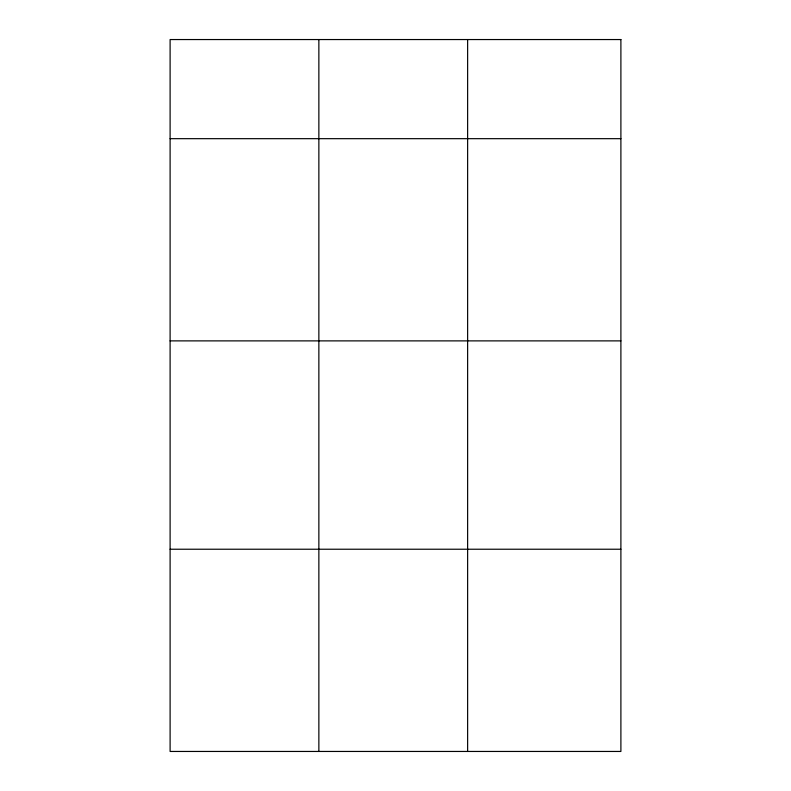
<?xml version="1.0" encoding="UTF-8"?>
<svg xmlns="http://www.w3.org/2000/svg" width="791" height="791" viewBox="0 0 791 791"><rect width="100%" height="100%" fill="white"/><g stroke="black" fill="none" stroke-linecap="round" stroke-linejoin="round"><path stroke-width="1.19" d="M170.105 138.672L620.895 138.672M170.105 340.881L620.895 340.881M170.105 549.231L620.895 549.231M467.629 39.55L467.629 751.45M318.862 39.55L318.862 751.45M620.895 39.55L170.105 39.55L170.105 751.45L620.895 751.45L620.895 39.55"/></g></svg>
